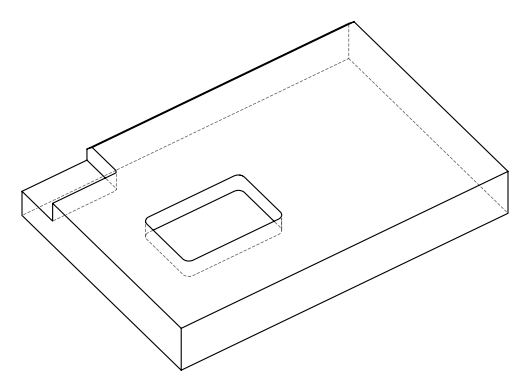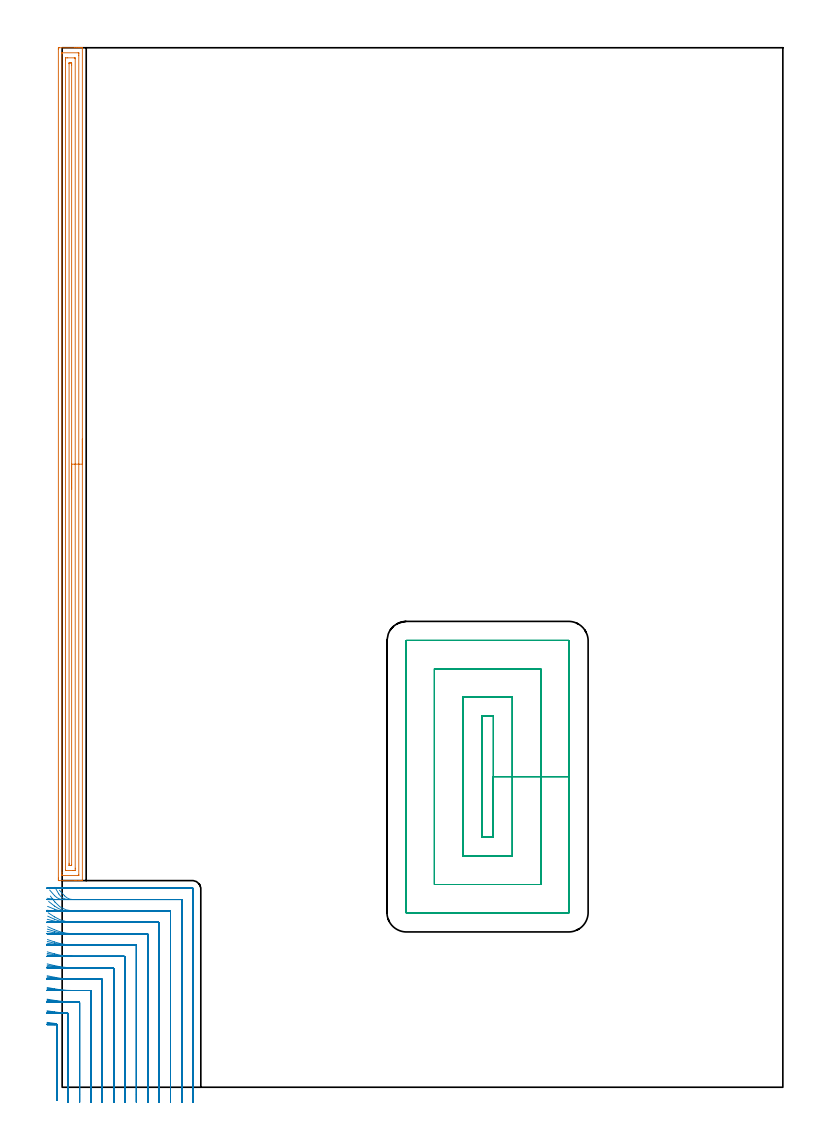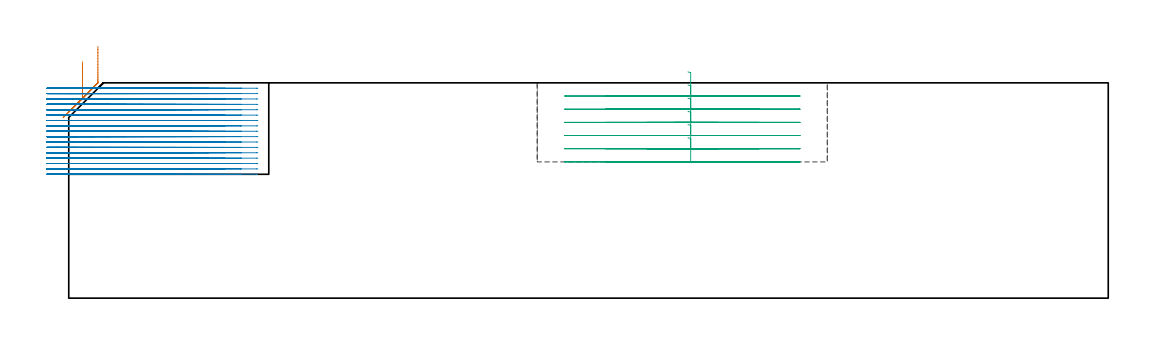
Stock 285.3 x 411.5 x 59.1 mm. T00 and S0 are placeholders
(PLAN: 3 operations, 2 tool changes, 66.4 min)
(1 AREA_MILL | FG_CHAMFER_SURFACE | UGT0205_001 | 10.74 min | 15122 mm3)
(2 MILL_CORNER_NOTCH_RECTANGULAR | CORNER_NOTCH_RECTANGULAR | NXT0201_008 | Follow Part, ap 1.5, ae 75% | 44.23 min | 112395 mm3)
(3 MILL_RECTANGULAR_POCKET | POCKET_RECTANGULAR_STRAIGHT | UGT0201_133 | Follow Part, ap 3.75, ae 75% | 11.45 min | 211241 mm3)
(TOOL UGT0205_001 | Chamfer Mill 20 x 3 x 45 deg. | D20 FL50 Z2)
(TOOL NXT0201_008 | ENDMILL 6mm [2P460-0600-NA 1630] | D6 FL26 Z6)
(TOOL UGT0201_133 | Carbide End Mill 15.0 | D15 FL30 Z4)
(OP 1 AREA_MILL)
G17 G21 G94 G90
T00 M6
G54
G17 G0 G90 X8. Y256.65 S1061 M3
G43 Z69.1 H0
G94 G1 Y256.612 Z68.228 F250.
Y256.498 Z67.363
Y256.309 Z66.512
Y256.047 Z65.68
Y255.713 Z64.874
Y255.31 Z64.1
Y254.842 Z63.364
Y254.31 Z62.672
Y253.721 Z62.029
Y253.078 Z61.439
Y252.386 Z60.908
Y251.65 Z60.44
Y250.876 Z60.037
Y250.07 Z59.703
Y249.238 Z59.441
Y248.387 Z59.252
Y247.522 Z59.138
Y246.65 Z59.1
Y81.962
X7.998 Y81.81 Z59.088
X7.867 Y81.802 Z58.959
X7.731 Y81.8 Z58.83
X7.387 Z58.486
X6.753 Z57.848
X5.56 Z56.657
X5.002 Z56.095
X-1.129 Y81.801 Z49.969
X-1.492 Y81.81 Z49.605
X-1.497 Y82.032 Z49.601
X-1.5 Y82.408 Z49.6
Y82.786
Y410.892
X-1.497 Y411.268 Z49.601
X-1.492 Y411.49 Z49.605
X-1.129 Y411.5 Z49.969
X5.002 Z56.095
X5.56 Z56.657
X5.877 Z56.973
X6.436 Z57.532
X6.753 Z57.848
X7.387 Z58.486
X7.731 Z58.831
X7.867 Y411.498 Z58.959
X7.998 Y411.49 Z59.088
X8. Y411.338 Z59.1
Y246.65
X6.586 Z57.686
X6.585 Y84.193 Z57.685
X6.581 Y83.833 Z57.681
X6.579 Y83.817 Z57.679
X6.561 Y83.81 Z57.661
X6.494 Y83.804 Z57.594
X6.391 Y83.801 Z57.491
X0.132 Y83.8 Z51.232
X-0.027 Y83.803 Z51.073
X-0.055 Y83.806 Z51.045
X-0.079 Y83.811 Z51.021
X-0.081 Y83.847 Z51.019
X-0.085 Y84.022 Z51.015
Y84.193
X-0.086 Y84.915 Z51.014
X-0.085 Y409.107 Z51.015
X-0.081 Y409.467 Z51.019
X-0.079 Y409.483 Z51.021
X-0.061 Y409.49 Z51.039
X0.006 Y409.496 Z51.106
X0.109 Y409.499 Z51.209
X6.368 Y409.5 Z57.468
X6.527 Y409.497 Z57.627
X6.555 Y409.494 Z57.655
X6.579 Y409.489 Z57.679
X6.581 Y409.453 Z57.681
X6.585 Y409.279 Z57.685
Y409.107
X6.586 Y408.385 Z57.686
Y246.65
X5.171 Z56.271
Y86.698
X5.167 Y85.978 Z56.267
X5.164 Y85.812 Z56.264
X5.002 Y85.808 Z56.102
X4.3 Y85.8 Z55.4
X1.673 Y85.801 Z52.773
X1.499 Y85.806 Z52.599
X1.335 Y85.815 Z52.435
X1.331 Y85.978 Z52.431
X1.329 Y86.151 Z52.429
Y406.602
X1.333 Y407.322 Z52.433
X1.336 Y407.488 Z52.436
X1.499 Y407.492 Z52.599
X2.2 Y407.5 Z53.3
X4.828 Y407.499 Z55.928
X5.002 Y407.494 Z56.102
X5.165 Y407.485 Z56.265
X5.169 Y407.322 Z56.269
X5.171 Y407.149 Z56.271
Y246.65
X3.757 Z54.857
X3.756 Y88.14 Z54.856
X3.754 Y87.967 Z54.854
X3.75 Y87.831 Z54.85
X3.744 Y87.809 Z54.844
X3.722 Y87.806 Z54.822
X3.67 Y87.803 Z54.77
X3.25 Y87.8 Z54.35
X3.214 Z54.314
X2.834 Y87.81 Z53.934
X2.749 Y87.813 Z53.849
X2.746 Y87.871 Z53.846
X2.744 Y87.932 Z53.844
X2.743 Y88.28 Z53.843
Y88.656
X2.744 Y405.16 Z53.844
X2.746 Y405.333 Z53.846
X2.75 Y405.469 Z53.85
X2.756 Y405.491 Z53.856
X2.778 Y405.494 Z53.878
X2.83 Y405.497 Z53.93
X3.25 Y405.5 Z54.35
X3.286 Z54.386
X3.666 Y405.49 Z54.766
X3.751 Y405.487 Z54.851
X3.754 Y405.429 Z54.854
X3.756 Y405.368 Z54.856
X3.757 Y405.02 Z54.857
Y404.644
Y246.65
Y245.778 Z54.895
Y244.914 Z55.009
Y244.062 Z55.198
Y243.23 Z55.46
Y242.424 Z55.794
Y241.65 Z56.197
Y240.914 Z56.666
Y240.222 Z57.197
Y239.579 Z57.786
Y238.99 Z58.429
Y238.459 Z59.122
Y237.99 Z59.857
Y237.587 Z60.631
Y237.253 Z61.437
Y236.991 Z62.269
Y236.802 Z63.121
Y236.688 Z63.986
Y236.65 Z64.857
G0 Z69.1
M5
M2
(OP 2 MILL_CORNER_NOTCH_RECTANGULAR)
G17 G21 G94 G90
T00 M6
G54
G17 G0 G90 X-2.1 Y-5.142 S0 M3
G43 Z69.1 H1
Z57.623
G94 G1 Y-2.142 F250.
Y24.917 F500.
G3 X-2.359 Y25.21 R0.3
G2 X-3. Y25.293 R54.
G1 X-5.973 Y25.698 F250.
G0 Z69.1
X2.4 Y-6.
Z57.623
G1 Y-3.
Y29.052 F500.
G3 X2.117 Y29.347 R0.3
G2 X-3. Y29.838 R49.5
G1 X-5.967 Y30.28 F250.
G0 Z69.1
X6.9 Y-6.
Z57.623
G1 Y-3.
Y33.504 F500.
G3 X6.604 Y33.8 R0.3
G1 X4.281
G2 X-3. Y34.393 R45.
G1 X-5.96 Y34.878 F250.
G0 Z69.1
X11.4 Y-6.
Z57.623
G1 Y-3.
Y38.004 F500.
G3 X11.104 Y38.3 R0.3
G1 X4.281
G2 X-3. Y38.96 R40.5
G1 X-5.951 Y39.499 F250.
G0 Z69.1
X15.9 Y-6.
Z57.623
G1 Y-3.
Y42.504 F500.
G3 X15.604 Y42.8 R0.3
G1 X4.281
G2 X-3. Y43.544 R36.
G1 X-5.938 Y44.151 F250.
G0 Z69.1
X20.4 Y-6.
Z57.623
G1 Y-3.
Y47.003 F500.
G3 X20.103 Y47.3 R0.3
G1 X4.281
G2 X-3. Y48.153 R31.5
G1 X-5.919 Y48.847 F250.
G0 Z69.1
X24.9 Y-6.
Z57.623
G1 Y-3.
Y51.503 F500.
G3 X24.603 Y51.8 R0.3
G1 X4.281
G2 X-3. Y52.8 R27.
G1 X-5.889 Y53.609 F250.
G0 Z69.1
X29.4 Y-6.
Z57.623
G1 Y-3.
Y56.003 F500.
G3 X29.103 Y56.3 R0.3
G1 X4.281
G2 X-3. Y57.511 R22.5
G1 X-5.839 Y58.482 F250.
G0 Z69.1
X33.9 Y-6.
Z57.623
G1 Y-3.
Y60.503 F500.
G3 X33.603 Y60.8 R0.3
G1 X4.281
G2 X-3. Y62.338 R18.
G1 X-5.744 Y63.552 F250.
G0 Z69.1
X38.4 Y-6.
Z57.623
G1 Y-3.
Y65.003 F500.
G3 X38.103 Y65.3 R0.3
G1 X4.281
G2 X-3. Y67.432 R13.5
G1 X-5.526 Y69.05 F250.
G0 Z69.1
X42.9 Y-6.
Z57.623
G1 Y-3.
Y69.503 F500.
G3 X42.603 Y69.8 R0.3
G1 X4.281
G2 X-2.852 Y73.313 R9.
G1 X-4.681 Y75.691 F250.
G0 Z69.1
X47.4 Y-6.
Z57.623
G1 Y-3.
Y74.003 F500.
G3 X47.103 Y74.3 R0.3
G1 X4.281
G2 X0.948 Y75.777 R4.5
G1 X-1.067 Y78. F250.
G0 Z69.1
X51.9 Y-6.
Z57.623
G1 Y-3.
Y78.503 F500.
G3 X51.603 Y78.8 R0.3
G1 X4.281
X1.281 F250.
G0 Z69.1
X-2.1 Y-5.142
Z56.147
G1 Y-2.142
Y24.73 F500.
G3 X-2.369 Y25.024 R0.3
G2 X-3. Y25.085 R54.
G1 X-5.984 Y25.394 F250.
G0 Z69.1
X2.4 Y-6.
Z56.147
G1 Y-3.
Y29.006 F500.
G3 X2.107 Y29.302 R0.3
G2 X-3. Y29.612 R49.5
G1 X-5.981 Y29.948 F250.
G0 Z69.1
X6.9 Y-6.
Z56.147
G1 Y-3.
Y33.504 F500.
G3 X6.604 Y33.8 R0.3
G1 X2.545
G2 X-3. Y34.143 R45.
G1 X-5.977 Y34.513 F250.
G0 Z69.1
X11.4 Y-6.
Z56.147
G1 Y-3.
Y38.004 F500.
G3 X11.104 Y38.3 R0.3
G1 X2.545
G2 X-3. Y38.681 R40.5
G1 X-5.972 Y39.092 F250.
G0 Z69.1
X15.9 Y-6.
Z56.147
G1 Y-3.
Y42.504 F500.
G3 X15.604 Y42.8 R0.3
G1 X2.545
G2 X-3. Y43.23 R36.
G1 X-5.964 Y43.692 F250.
G0 Z69.1
X20.4 Y-6.
Z56.147
G1 Y-3.
Y47.003 F500.
G3 X20.103 Y47.3 R0.3
G1 X2.545
G2 X-3. Y47.792 R31.5
G1 X-5.953 Y48.32 F250.
G0 Z69.1
X24.9 Y-6.
Z56.147
G1 Y-3.
Y51.503 F500.
G3 X24.603 Y51.8 R0.3
G1 X2.545
G2 X-3. Y52.376 R27.
G1 X-5.936 Y52.992 F250.
G0 Z69.1
X29.4 Y-6.
Z56.147
G1 Y-3.
Y56.003 F500.
G3 X29.103 Y56.3 R0.3
G1 X2.545
G2 X-3. Y56.994 R22.5
G1 X-5.907 Y57.733 F250.
G0 Z69.1
X33.9 Y-6.
Z56.147
G1 Y-3.
Y60.503 F500.
G3 X33.603 Y60.8 R0.3
G1 X2.545
G2 X-3. Y61.676 R18.
G1 X-5.854 Y62.6 F250.
G0 Z69.1
X38.4 Y-6.
Z56.147
G1 Y-3.
Y65.003 F500.
G3 X38.103 Y65.3 R0.3
G1 X2.545
G2 X-3. Y66.492 R13.5
G1 X-5.735 Y67.724 F250.
G0 Z69.1
X42.9 Y-6.
Z56.147
G1 Y-3.
Y69.503 F500.
G3 X42.603 Y69.8 R0.3
G1 X2.545
G2 X-3. Y71.711 R9.
G1 X-5.363 Y73.56 F250.
G0 Z69.1
X47.4 Y-6.
Z56.147
G1 Y-3.
Y74.003 F500.
G3 X47.103 Y74.3 R0.3
G1 X2.545
G2 X-1.354 Y76.555 R4.5
G1 X-2.851 Y79.154 F250.
G0 Z69.1
X51.9 Y-6.
Z56.147
G1 Y-3.
Y78.503 F500.
G3 X51.603 Y78.8 R0.3
G1 X2.545
X-0.455 F250.
G0 Z69.1
X-2.1 Y-5.142
Z54.671
G1 Y-2.142
Y24.577 F500.
G3 X-2.38 Y24.872 R0.3
G2 X-3. Y24.908 R54.
G1 X-5.994 Y25.097 F250.
G0 Z69.1
X2.4 Y-6.
Z54.671
G1 Y-3.
Y29.004 F500.
G3 X2.104 Y29.3 R0.3
G1 X0.408
G2 X-3. Y29.417 R49.5
G1 X-5.993 Y29.624 F250.
G0 Z69.1
X6.9 Y-6.
Z54.671
G1 Y-3.
Y33.504 F500.
G3 X6.604 Y33.8 R0.3
G1 X0.408
G2 X-3. Y33.929 R45.
G1 X-5.991 Y34.156 F250.
G0 Z69.1
X11.4 Y-6.
Z54.671
G1 Y-3.
Y38.004 F500.
G3 X11.104 Y38.3 R0.3
G1 X0.408
G2 X-3. Y38.444 R40.5
G1 X-5.989 Y38.696 F250.
G0 Z69.1
X15.9 Y-6.
Z54.671
G1 Y-3.
Y42.503 F500.
G3 X15.603 Y42.8 R0.3
G1 X0.408
G2 X-3. Y42.962 R36.
G1 X-5.987 Y43.246 F250.
G0 Z69.1
X20.4 Y-6.
Z54.671
G1 Y-3.
Y47.003 F500.
G3 X20.103 Y47.3 R0.3
G1 X0.408
G2 X-3. Y47.485 R31.5
G1 X-5.982 Y47.81 F250.
G0 Z69.1
X24.9 Y-6.
Z54.671
G1 Y-3.
Y51.503 F500.
G3 X24.603 Y51.8 R0.3
G1 X0.408
G2 X-3. Y52.016 R27.
G1 X-5.976 Y52.395 F250.
G0 Z69.1
X29.4 Y-6.
Z54.671
G1 Y-3.
Y56.003 F500.
G3 X29.103 Y56.3 R0.3
G1 X0.408
G2 X-3. Y56.56 R22.5
G1 X-5.965 Y57.014 F250.
G0 Z69.1
X33.9 Y-6.
Z54.671
G1 Y-3.
Y60.503 F500.
G3 X33.603 Y60.8 R0.3
G1 X0.408
G2 X-3. Y61.126 R18.
G1 X-5.946 Y61.694 F250.
G0 Z69.1
X38.4 Y-6.
Z54.671
G1 Y-3.
Y65.003 F500.
G3 X38.103 Y65.3 R0.3
G1 X0.408
G2 X-3. Y65.737 R13.5
G1 X-5.903 Y66.495 F250.
G0 Z69.1
X42.9 Y-6.
Z54.671
G1 Y-3.
Y69.503 F500.
G3 X42.603 Y69.8 R0.3
G1 X0.408
G2 X-3. Y70.47 R9.
G1 X-5.777 Y71.606 F250.
G0 Z69.1
X47.4 Y-6.
Z54.671
G1 Y-3.
Y74.003 F500.
G3 X47.103 Y74.3 R0.3
G1 X0.408
G2 X-2.967 Y75.824 R4.5
G1 X-4.951 Y78.074 F250.
G0 Z69.1
X51.9 Y-6.
Z54.671
G1 Y-3.
Y78.503 F500.
G3 X51.603 Y78.8 R0.3
G1 X0.408
X-2.592 F250.
G0 Z69.1
X-2.1 Y-5.142
Z53.194
G1 Y-2.142
Y24.504 F500.
G3 X-2.395 Y24.8 R0.3
G2 X-3. Y24.804 R54.
G1 X-6. Y24.842 F250.
G0 Z69.1
X2.4 Y-6.
Z53.194
G1 Y-3.
Y29.004 F500.
G3 X2.104 Y29.3 R0.3
G1 X-2.316
G2 X-3. Y29.305 R49.5
G1 X-6. Y29.346 F250.
G0 Z69.1
X6.9 Y-6.
Z53.194
G1 Y-3.
Y33.504 F500.
G3 X6.604 Y33.8 R0.3
G1 X-2.316
G2 X-3. Y33.805 R45.
G1 X-6. Y33.851 F250.
G0 Z69.1
X11.4 Y-6.
Z53.194
G1 Y-3.
Y38.004 F500.
G3 X11.104 Y38.3 R0.3
G1 X-2.316
G2 X-3. Y38.306 R40.5
G1 X-6. Y38.356 F250.
G0 Z69.1
X15.9 Y-6.
Z53.194
G1 Y-3.
Y42.503 F500.
G3 X15.603 Y42.8 R0.3
G1 X-2.316
G2 X-3. Y42.807 R36.
G1 X-5.999 Y42.864 F250.
G0 Z69.1
X20.4 Y-6.
Z53.194
G1 Y-3.
Y47.003 F500.
G3 X20.103 Y47.3 R0.3
G1 X-2.316
G2 X-3. Y47.307 R31.5
G1 X-5.999 Y47.373 F250.
G0 Z69.1
X24.9 Y-6.
Z53.194
G1 Y-3.
Y51.503 F500.
G3 X24.603 Y51.8 R0.3
G1 X-2.316
G2 X-3. Y51.809 R27.
G1 X-5.999 Y51.885 F250.
G0 Z69.1
X29.4 Y-6.
Z53.194
G1 Y-3.
Y56.003 F500.
G3 X29.103 Y56.3 R0.3
G1 X-2.316
G2 X-3. Y56.31 R22.5
G1 X-5.999 Y56.402 F250.
G0 Z69.1
X33.9 Y-6.
Z53.194
G1 Y-3.
Y60.503 F500.
G3 X33.603 Y60.8 R0.3
G1 X-2.316
G2 X-3. Y60.813 R18.
G1 X-5.998 Y60.927 F250.
G0 Z69.1
X38.4 Y-6.
Z53.194
G1 Y-3.
Y65.003 F500.
G3 X38.103 Y65.3 R0.3
G1 X-2.316
G2 X-3. Y65.317 R13.5
G1 X-5.996 Y65.469 F250.
G0 Z69.1
X42.9 Y-6.
Z53.194
G1 Y-3.
Y69.503 F500.
G3 X42.603 Y69.8 R0.3
G1 X-2.316
G2 X-3. Y69.826 R9.
G1 X-5.991 Y70.054 F250.
G0 Z69.1
X47.4 Y-6.
Z53.194
G1 Y-3.
Y74.003 F500.
G3 X47.103 Y74.3 R0.3
G1 X-2.316
G2 X-3. Y74.352 R4.5
G1 X-5.965 Y74.809 F250.
G0 Z69.1
X51.9 Y-6.
Z53.194
G1 Y-3.
Y78.503 F500.
G3 X51.603 Y78.8 R0.3
G1 X-2.316
X-5.316 F250.
G0 Z69.1
X-2.1 Y-5.142
Z51.718
G1 Y-2.142
Y24.504 F500.
G3 X-2.396 Y24.8 R0.3
G1 X-3.
X-6. Y24.801 F250.
G0 Z69.1
X2.4 Y-6.
Z51.718
G1 Y-3.
Y29.004 F500.
G3 X2.104 Y29.3 R0.3
G1 X-2.396
X-3.
X-6. Y29.301 F250.
G0 Z69.1
X6.9 Y-6.
Z51.718
G1 Y-3.
Y33.504 F500.
G3 X6.604 Y33.8 R0.3
G1 X2.104
X-3.
X-6. Y33.802 F250.
G0 Z69.1
X11.4 Y-6.
Z51.718
G1 Y-3.
Y38.004 F500.
G3 X11.104 Y38.3 R0.3
G1 X6.604
X-3.
X-6. Y38.302 F250.
G0 Z69.1
X15.9 Y-6.
Z51.718
G1 Y-3.
Y42.503 F500.
G3 X15.603 Y42.8 R0.3
G1 X11.104
X-3.
X-6. Y42.802 F250.
G0 Z69.1
X20.4 Y-6.
Z51.718
G1 Y-3.
Y47.003 F500.
G3 X20.103 Y47.3 R0.3
G1 X15.603
X-3.
X-6. Y47.302 F250.
G0 Z69.1
X24.9 Y-6.
Z51.718
G1 Y-3.
Y51.503 F500.
G3 X24.603 Y51.8 R0.3
G1 X20.103
X-3.
X-6. Y51.803 F250.
G0 Z69.1
X29.4 Y-6.
Z51.718
G1 Y-3.
Y56.003 F500.
G3 X29.103 Y56.3 R0.3
G1 X24.603
X-3.
X-6. Y56.303 F250.
G0 Z69.1
X33.9 Y-6.
Z51.718
G1 Y-3.
Y60.503 F500.
G3 X33.603 Y60.8 R0.3
G1 X29.103
X-3.
X-6. Y60.804 F250.
G0 Z69.1
X38.4 Y-6.
Z51.718
G1 Y-3.
Y65.003 F500.
G3 X38.103 Y65.3 R0.3
G1 X33.603
X-3.
X-6. Y65.305 F250.
G0 Z69.1
X42.9 Y-6.
Z51.718
G1 Y-3.
Y69.503 F500.
G3 X42.603 Y69.8 R0.3
G1 X38.103
X-3.
X-6. Y69.808 F250.
G0 Z69.1
X47.4 Y-6.
Z51.718
G1 Y-3.
Y74.003 F500.
G3 X47.103 Y74.3 R0.3
G1 X42.603
X-3.
X-6. Y74.316 F250.
G0 Z69.1
X51.9 Y-6.
Z51.718
G1 Y-3.
Y78.503 F500.
G3 X51.603 Y78.8 R0.3
G1 X-2.976
X-5.976 F250.
G0 Z69.1
X-2.1 Y-5.142
Z50.241
G1 Y-2.142
Y24.504 F500.
G3 X-2.396 Y24.8 R0.3
G1 X-3.
X-6. F250.
G0 Z69.1
X2.4 Y-6.
Z50.241
G1 Y-3.
Y29.004 F500.
G3 X2.104 Y29.3 R0.3
G1 X-3.
X-6. F250.
G0 Z69.1
X6.9 Y-6.
Z50.241
G1 Y-3.
Y33.504 F500.
G3 X6.604 Y33.8 R0.3
G1 X-3.
X-6. F250.
G0 Z69.1
X11.4 Y-6.
Z50.241
G1 Y-3.
Y38.004 F500.
G3 X11.104 Y38.3 R0.3
G1 X-3.
X-6. F250.
G0 Z69.1
X15.9 Y-6.
Z50.241
G1 Y-3.
Y42.503 F500.
G3 X15.603 Y42.8 R0.3
G1 X-3.
X-6. F250.
G0 Z69.1
X20.4 Y-6.
Z50.241
G1 Y-3.
Y47.003 F500.
G3 X20.103 Y47.3 R0.3
G1 X-3.
X-6. F250.
G0 Z69.1
X24.9 Y-6.
Z50.241
G1 Y-3.
Y51.503 F500.
G3 X24.603 Y51.8 R0.3
G1 X-3.
X-6. F250.
G0 Z69.1
X29.4 Y-6.
Z50.241
G1 Y-3.
Y56.003 F500.
G3 X29.103 Y56.3 R0.3
G1 X-3.
X-6. F250.
G0 Z69.1
X33.9 Y-6.
Z50.241
G1 Y-3.
Y60.503 F500.
G3 X33.603 Y60.8 R0.3
G1 X-3.
X-6. F250.
G0 Z69.1
X38.4 Y-6.
Z50.241
G1 Y-3.
Y65.003 F500.
G3 X38.103 Y65.3 R0.3
G1 X-3.
X-6. F250.
G0 Z69.1
X42.9 Y-6.
Z50.241
G1 Y-3.
Y69.503 F500.
G3 X42.603 Y69.8 R0.3
G1 X-3.
X-6. F250.
G0 Z69.1
X47.4 Y-6.
Z50.241
G1 Y-3.
Y74.003 F500.
G3 X47.103 Y74.3 R0.3
G1 X-3.
X-6. F250.
G0 Z69.1
X51.9 Y-6.
Z50.241
G1 Y-3.
Y78.503 F500.
G3 X51.603 Y78.8 R0.3
G1 X-3.
X-6. F250.
G0 Z69.1
X-2.1 Y-5.142
Z48.765
G1 Y-2.142
Y24.504 F500.
G3 X-2.396 Y24.8 R0.3
G1 X-3.
X-6. F250.
G0 Z69.1
X2.4 Y-6.
Z48.765
G1 Y-3.
Y29.004 F500.
G3 X2.104 Y29.3 R0.3
G1 X-3.
X-6. F250.
G0 Z69.1
X6.9 Y-6.
Z48.765
G1 Y-3.
Y33.504 F500.
G3 X6.604 Y33.8 R0.3
G1 X-3.
X-6. F250.
G0 Z69.1
X11.4 Y-6.
Z48.765
G1 Y-3.
Y38.004 F500.
G3 X11.104 Y38.3 R0.3
G1 X-3.
X-6. F250.
G0 Z69.1
X15.9 Y-6.
Z48.765
G1 Y-3.
Y42.503 F500.
G3 X15.603 Y42.8 R0.3
G1 X-3.
X-6. F250.
G0 Z69.1
X20.4 Y-6.
Z48.765
G1 Y-3.
Y47.003 F500.
G3 X20.103 Y47.3 R0.3
G1 X-3.
X-6. F250.
G0 Z69.1
X24.9 Y-6.
Z48.765
G1 Y-3.
Y51.503 F500.
G3 X24.603 Y51.8 R0.3
G1 X-3.
X-6. F250.
G0 Z69.1
X29.4 Y-6.
Z48.765
G1 Y-3.
Y56.003 F500.
G3 X29.103 Y56.3 R0.3
G1 X-3.
X-6. F250.
G0 Z69.1
X33.9 Y-6.
Z48.765
G1 Y-3.
Y60.503 F500.
G3 X33.603 Y60.8 R0.3
G1 X-3.
X-6. F250.
G0 Z69.1
X38.4 Y-6.
Z48.765
G1 Y-3.
Y65.003 F500.
G3 X38.103 Y65.3 R0.3
G1 X-3.
X-6. F250.
G0 Z69.1
X42.9 Y-6.
Z48.765
G1 Y-3.
Y69.503 F500.
G3 X42.603 Y69.8 R0.3
G1 X-3.
X-6. F250.
G0 Z69.1
X47.4 Y-6.
Z48.765
G1 Y-3.
Y74.003 F500.
G3 X47.103 Y74.3 R0.3
G1 X-3.
X-6. F250.
G0 Z69.1
X51.9 Y-6.
Z48.765
G1 Y-3.
Y78.503 F500.
G3 X51.603 Y78.8 R0.3
G1 X-3.
X-6. F250.
G0 Z69.1
X-2.1 Y-5.142
Z47.288
G1 Y-2.142
Y24.504 F500.
G3 X-2.396 Y24.8 R0.3
G1 X-3.
X-6. F250.
G0 Z69.1
X2.4 Y-6.
Z47.288
G1 Y-3.
Y29.004 F500.
G3 X2.104 Y29.3 R0.3
G1 X-3.
X-6. F250.
G0 Z69.1
X6.9 Y-6.
Z47.288
G1 Y-3.
Y33.504 F500.
G3 X6.604 Y33.8 R0.3
G1 X-3.
X-6. F250.
G0 Z69.1
X11.4 Y-6.
Z47.288
G1 Y-3.
Y38.004 F500.
G3 X11.104 Y38.3 R0.3
G1 X-3.
X-6. F250.
G0 Z69.1
X15.9 Y-6.
Z47.288
G1 Y-3.
Y42.503 F500.
G3 X15.603 Y42.8 R0.3
G1 X-3.
X-6. F250.
G0 Z69.1
X20.4 Y-6.
Z47.288
G1 Y-3.
Y47.003 F500.
G3 X20.103 Y47.3 R0.3
G1 X-3.
X-6. F250.
G0 Z69.1
X24.9 Y-6.
Z47.288
G1 Y-3.
Y51.503 F500.
G3 X24.603 Y51.8 R0.3
G1 X-3.
X-6. F250.
G0 Z69.1
X29.4 Y-6.
Z47.288
G1 Y-3.
Y56.003 F500.
G3 X29.103 Y56.3 R0.3
G1 X-3.
X-6. F250.
G0 Z69.1
X33.9 Y-6.
Z47.288
G1 Y-3.
Y60.503 F500.
G3 X33.603 Y60.8 R0.3
G1 X-3.
X-6. F250.
G0 Z69.1
X38.4 Y-6.
Z47.288
G1 Y-3.
Y65.003 F500.
G3 X38.103 Y65.3 R0.3
G1 X-3.
X-6. F250.
G0 Z69.1
X42.9 Y-6.
Z47.288
G1 Y-3.
Y69.503 F500.
G3 X42.603 Y69.8 R0.3
G1 X-3.
X-6. F250.
G0 Z69.1
X47.4 Y-6.
Z47.288
G1 Y-3.
Y74.003 F500.
G3 X47.103 Y74.3 R0.3
G1 X-3.
X-6. F250.
G0 Z69.1
X51.9 Y-6.
Z47.288
G1 Y-3.
Y78.503 F500.
G3 X51.603 Y78.8 R0.3
G1 X-3.
X-6. F250.
G0 Z69.1
X-2.1 Y-5.142
Z45.812
G1 Y-2.142
Y24.504 F500.
G3 X-2.396 Y24.8 R0.3
G1 X-3.
X-6. F250.
G0 Z69.1
X2.4 Y-6.
Z45.812
G1 Y-3.
Y29.004 F500.
G3 X2.104 Y29.3 R0.3
G1 X-3.
X-6. F250.
G0 Z69.1
X6.9 Y-6.
Z45.812
G1 Y-3.
Y33.504 F500.
G3 X6.604 Y33.8 R0.3
G1 X-3.
X-6. F250.
G0 Z69.1
X11.4 Y-6.
Z45.812
G1 Y-3.
Y38.004 F500.
G3 X11.104 Y38.3 R0.3
G1 X-3.
X-6. F250.
G0 Z69.1
X15.9 Y-6.
Z45.812
G1 Y-3.
Y42.503 F500.
G3 X15.603 Y42.8 R0.3
G1 X-3.
X-6. F250.
G0 Z69.1
X20.4 Y-6.
Z45.812
G1 Y-3.
Y47.003 F500.
G3 X20.103 Y47.3 R0.3
G1 X-3.
X-6. F250.
G0 Z69.1
X24.9 Y-6.
Z45.812
G1 Y-3.
Y51.503 F500.
G3 X24.603 Y51.8 R0.3
G1 X-3.
X-6. F250.
G0 Z69.1
X29.4 Y-6.
Z45.812
G1 Y-3.
Y56.003 F500.
G3 X29.103 Y56.3 R0.3
G1 X-3.
X-6. F250.
G0 Z69.1
X33.9 Y-6.
Z45.812
G1 Y-3.
Y60.503 F500.
G3 X33.603 Y60.8 R0.3
G1 X-3.
X-6. F250.
G0 Z69.1
X38.4 Y-6.
Z45.812
G1 Y-3.
Y65.003 F500.
G3 X38.103 Y65.3 R0.3
G1 X-3.
X-6. F250.
G0 Z69.1
X42.9 Y-6.
Z45.812
G1 Y-3.
Y69.503 F500.
G3 X42.603 Y69.8 R0.3
G1 X-3.
X-6. F250.
G0 Z69.1
X47.4 Y-6.
Z45.812
G1 Y-3.
Y74.003 F500.
G3 X47.103 Y74.3 R0.3
G1 X-3.
X-6. F250.
G0 Z69.1
X51.9 Y-6.
Z45.812
G1 Y-3.
Y78.503 F500.
G3 X51.603 Y78.8 R0.3
G1 X-3.
X-6. F250.
G0 Z69.1
X-2.1 Y-5.142
Z44.335
G1 Y-2.142
Y24.504 F500.
G3 X-2.396 Y24.8 R0.3
G1 X-3.
X-6. F250.
G0 Z69.1
X2.4 Y-6.
Z44.335
G1 Y-3.
Y29.004 F500.
G3 X2.104 Y29.3 R0.3
G1 X-3.
X-6. F250.
G0 Z69.1
X6.9 Y-6.
Z44.335
G1 Y-3.
Y33.504 F500.
G3 X6.604 Y33.8 R0.3
G1 X-3.
X-6. F250.
G0 Z69.1
X11.4 Y-6.
Z44.335
G1 Y-3.
Y38.004 F500.
G3 X11.104 Y38.3 R0.3
G1 X-3.
X-6. F250.
G0 Z69.1
X15.9 Y-6.
Z44.335
G1 Y-3.
Y42.503 F500.
G3 X15.603 Y42.8 R0.3
G1 X-3.
X-6. F250.
G0 Z69.1
X20.4 Y-6.
Z44.335
G1 Y-3.
Y47.003 F500.
G3 X20.103 Y47.3 R0.3
G1 X-3.
X-6. F250.
G0 Z69.1
X24.9 Y-6.
Z44.335
G1 Y-3.
Y51.503 F500.
G3 X24.603 Y51.8 R0.3
G1 X-3.
X-6. F250.
G0 Z69.1
X29.4 Y-6.
Z44.335
G1 Y-3.
Y56.003 F500.
G3 X29.103 Y56.3 R0.3
G1 X-3.
X-6. F250.
G0 Z69.1
X33.9 Y-6.
Z44.335
G1 Y-3.
Y60.503 F500.
G3 X33.603 Y60.8 R0.3
G1 X-3.
X-6. F250.
G0 Z69.1
X38.4 Y-6.
Z44.335
G1 Y-3.
Y65.003 F500.
G3 X38.103 Y65.3 R0.3
G1 X-3.
X-6. F250.
G0 Z69.1
X42.9 Y-6.
Z44.335
G1 Y-3.
Y69.503 F500.
G3 X42.603 Y69.8 R0.3
G1 X-3.
X-6. F250.
G0 Z69.1
X47.4 Y-6.
Z44.335
G1 Y-3.
Y74.003 F500.
G3 X47.103 Y74.3 R0.3
G1 X-3.
X-6. F250.
G0 Z69.1
X51.9 Y-6.
Z44.335
G1 Y-3.
Y78.503 F500.
G3 X51.603 Y78.8 R0.3
G1 X-3.
X-6. F250.
G0 Z69.1
X-2.1 Y-5.142
Z42.859
G1 Y-2.142
Y24.504 F500.
G3 X-2.396 Y24.8 R0.3
G1 X-3.
X-6. F250.
G0 Z69.1
X2.4 Y-6.
Z42.859
G1 Y-3.
Y29.004 F500.
G3 X2.104 Y29.3 R0.3
G1 X-3.
X-6. F250.
G0 Z69.1
X6.9 Y-6.
Z42.859
G1 Y-3.
Y33.504 F500.
G3 X6.604 Y33.8 R0.3
G1 X-3.
X-6. F250.
G0 Z69.1
X11.4 Y-6.
Z42.859
G1 Y-3.
Y38.004 F500.
G3 X11.104 Y38.3 R0.3
G1 X-3.
X-6. F250.
G0 Z69.1
X15.9 Y-6.
Z42.859
G1 Y-3.
Y42.503 F500.
G3 X15.603 Y42.8 R0.3
G1 X-3.
X-6. F250.
G0 Z69.1
X20.4 Y-6.
Z42.859
G1 Y-3.
Y47.003 F500.
G3 X20.103 Y47.3 R0.3
G1 X-3.
X-6. F250.
G0 Z69.1
X24.9 Y-6.
Z42.859
G1 Y-3.
Y51.503 F500.
G3 X24.603 Y51.8 R0.3
G1 X-3.
X-6. F250.
G0 Z69.1
X29.4 Y-6.
Z42.859
G1 Y-3.
Y56.003 F500.
G3 X29.103 Y56.3 R0.3
G1 X-3.
X-6. F250.
G0 Z69.1
X33.9 Y-6.
Z42.859
G1 Y-3.
Y60.503 F500.
G3 X33.603 Y60.8 R0.3
G1 X-3.
X-6. F250.
G0 Z69.1
X38.4 Y-6.
Z42.859
G1 Y-3.
Y65.003 F500.
G3 X38.103 Y65.3 R0.3
G1 X-3.
X-6. F250.
G0 Z69.1
X42.9 Y-6.
Z42.859
G1 Y-3.
Y69.503 F500.
G3 X42.603 Y69.8 R0.3
G1 X-3.
X-6. F250.
G0 Z69.1
X47.4 Y-6.
Z42.859
G1 Y-3.
Y74.003 F500.
G3 X47.103 Y74.3 R0.3
G1 X-3.
X-6. F250.
G0 Z69.1
X51.9 Y-6.
Z42.859
G1 Y-3.
Y78.503 F500.
G3 X51.603 Y78.8 R0.3
G1 X-3.
X-6. F250.
G0 Z69.1
X-2.1 Y-5.142
Z41.382
G1 Y-2.142
Y24.504 F500.
G3 X-2.396 Y24.8 R0.3
G1 X-3.
X-6. F250.
G0 Z69.1
X2.4 Y-6.
Z41.382
G1 Y-3.
Y29.004 F500.
G3 X2.104 Y29.3 R0.3
G1 X-3.
X-6. F250.
G0 Z69.1
X6.9 Y-6.
Z41.382
G1 Y-3.
Y33.504 F500.
G3 X6.604 Y33.8 R0.3
G1 X-3.
X-6. F250.
G0 Z69.1
X11.4 Y-6.
Z41.382
G1 Y-3.
Y38.004 F500.
G3 X11.104 Y38.3 R0.3
G1 X-3.
X-6. F250.
G0 Z69.1
X15.9 Y-6.
Z41.382
G1 Y-3.
Y42.503 F500.
G3 X15.603 Y42.8 R0.3
G1 X-3.
X-6. F250.
G0 Z69.1
X20.4 Y-6.
Z41.382
G1 Y-3.
Y47.003 F500.
G3 X20.103 Y47.3 R0.3
G1 X-3.
X-6. F250.
G0 Z69.1
X24.9 Y-6.
Z41.382
G1 Y-3.
Y51.503 F500.
G3 X24.603 Y51.8 R0.3
G1 X-3.
X-6. F250.
G0 Z69.1
X29.4 Y-6.
Z41.382
G1 Y-3.
Y56.003 F500.
G3 X29.103 Y56.3 R0.3
G1 X-3.
X-6. F250.
G0 Z69.1
X33.9 Y-6.
Z41.382
G1 Y-3.
Y60.503 F500.
G3 X33.603 Y60.8 R0.3
G1 X-3.
X-6. F250.
G0 Z69.1
X38.4 Y-6.
Z41.382
G1 Y-3.
Y65.003 F500.
G3 X38.103 Y65.3 R0.3
G1 X-3.
X-6. F250.
G0 Z69.1
X42.9 Y-6.
Z41.382
G1 Y-3.
Y69.503 F500.
G3 X42.603 Y69.8 R0.3
G1 X-3.
X-6. F250.
G0 Z69.1
X47.4 Y-6.
Z41.382
G1 Y-3.
Y74.003 F500.
G3 X47.103 Y74.3 R0.3
G1 X-3.
X-6. F250.
G0 Z69.1
X51.9 Y-6.
Z41.382
G1 Y-3.
Y78.503 F500.
G3 X51.603 Y78.8 R0.3
G1 X-3.
X-6. F250.
G0 Z69.1
X-2.1 Y-5.142
Z39.906
G1 Y-2.142
Y24.504 F500.
G3 X-2.396 Y24.8 R0.3
G1 X-3.
X-6. F250.
G0 Z69.1
X2.4 Y-6.
Z39.906
G1 Y-3.
Y29.004 F500.
G3 X2.104 Y29.3 R0.3
G1 X-3.
X-6. F250.
G0 Z69.1
X6.9 Y-6.
Z39.906
G1 Y-3.
Y33.504 F500.
G3 X6.604 Y33.8 R0.3
G1 X-3.
X-6. F250.
G0 Z69.1
X11.4 Y-6.
Z39.906
G1 Y-3.
Y38.004 F500.
G3 X11.104 Y38.3 R0.3
G1 X-3.
X-6. F250.
G0 Z69.1
X15.9 Y-6.
Z39.906
G1 Y-3.
Y42.503 F500.
G3 X15.603 Y42.8 R0.3
G1 X-3.
X-6. F250.
G0 Z69.1
X20.4 Y-6.
Z39.906
G1 Y-3.
Y47.003 F500.
G3 X20.103 Y47.3 R0.3
G1 X-3.
X-6. F250.
G0 Z69.1
X24.9 Y-6.
Z39.906
G1 Y-3.
Y51.503 F500.
G3 X24.603 Y51.8 R0.3
G1 X-3.
X-6. F250.
G0 Z69.1
X29.4 Y-6.
Z39.906
G1 Y-3.
Y56.003 F500.
G3 X29.103 Y56.3 R0.3
G1 X-3.
X-6. F250.
G0 Z69.1
X33.9 Y-6.
Z39.906
G1 Y-3.
Y60.503 F500.
G3 X33.603 Y60.8 R0.3
G1 X-3.
X-6. F250.
G0 Z69.1
X38.4 Y-6.
Z39.906
G1 Y-3.
Y65.003 F500.
G3 X38.103 Y65.3 R0.3
G1 X-3.
X-6. F250.
G0 Z69.1
X42.9 Y-6.
Z39.906
G1 Y-3.
Y69.503 F500.
G3 X42.603 Y69.8 R0.3
G1 X-3.
X-6. F250.
G0 Z69.1
X47.4 Y-6.
Z39.906
G1 Y-3.
Y74.003 F500.
G3 X47.103 Y74.3 R0.3
G1 X-3.
X-6. F250.
G0 Z69.1
X51.9 Y-6.
Z39.906
G1 Y-3.
Y78.503 F500.
G3 X51.603 Y78.8 R0.3
G1 X-3.
X-6. F250.
G0 Z69.1
X-2.1 Y-5.142
Z38.429
G1 Y-2.142
Y24.504 F500.
G3 X-2.396 Y24.8 R0.3
G1 X-3.
X-6. F250.
G0 Z69.1
X2.4 Y-6.
Z38.429
G1 Y-3.
Y29.004 F500.
G3 X2.104 Y29.3 R0.3
G1 X-3.
X-6. F250.
G0 Z69.1
X6.9 Y-6.
Z38.429
G1 Y-3.
Y33.504 F500.
G3 X6.604 Y33.8 R0.3
G1 X-3.
X-6. F250.
G0 Z69.1
X11.4 Y-6.
Z38.429
G1 Y-3.
Y38.004 F500.
G3 X11.104 Y38.3 R0.3
G1 X-3.
X-6. F250.
G0 Z69.1
X15.9 Y-6.
Z38.429
G1 Y-3.
Y42.503 F500.
G3 X15.603 Y42.8 R0.3
G1 X-3.
X-6. F250.
G0 Z69.1
X20.4 Y-6.
Z38.429
G1 Y-3.
Y47.003 F500.
G3 X20.103 Y47.3 R0.3
G1 X-3.
X-6. F250.
G0 Z69.1
X24.9 Y-6.
Z38.429
G1 Y-3.
Y51.503 F500.
G3 X24.603 Y51.8 R0.3
G1 X-3.
X-6. F250.
G0 Z69.1
X29.4 Y-6.
Z38.429
G1 Y-3.
Y56.003 F500.
G3 X29.103 Y56.3 R0.3
G1 X-3.
X-6. F250.
G0 Z69.1
X33.9 Y-6.
Z38.429
G1 Y-3.
Y60.503 F500.
G3 X33.603 Y60.8 R0.3
G1 X-3.
X-6. F250.
G0 Z69.1
X38.4 Y-6.
Z38.429
G1 Y-3.
Y65.003 F500.
G3 X38.103 Y65.3 R0.3
G1 X-3.
X-6. F250.
G0 Z69.1
X42.9 Y-6.
Z38.429
G1 Y-3.
Y69.503 F500.
G3 X42.603 Y69.8 R0.3
G1 X-3.
X-6. F250.
G0 Z69.1
X47.4 Y-6.
Z38.429
G1 Y-3.
Y74.003 F500.
G3 X47.103 Y74.3 R0.3
G1 X-3.
X-6. F250.
G0 Z69.1
X51.9 Y-6.
Z38.429
G1 Y-3.
Y78.503 F500.
G3 X51.603 Y78.8 R0.3
G1 X-3.
X-6. F250.
G0 Z69.1
X-2.1 Y-5.142
Z36.953
G1 Y-2.142
Y24.504 F500.
G3 X-2.396 Y24.8 R0.3
G1 X-3.
X-6. F250.
G0 Z69.1
X2.4 Y-6.
Z36.953
G1 Y-3.
Y29.004 F500.
G3 X2.104 Y29.3 R0.3
G1 X-3.
X-6. F250.
G0 Z69.1
X6.9 Y-6.
Z36.953
G1 Y-3.
Y33.504 F500.
G3 X6.604 Y33.8 R0.3
G1 X-3.
X-6. F250.
G0 Z69.1
X11.4 Y-6.
Z36.953
G1 Y-3.
Y38.004 F500.
G3 X11.104 Y38.3 R0.3
G1 X-3.
X-6. F250.
G0 Z69.1
X15.9 Y-6.
Z36.953
G1 Y-3.
Y42.503 F500.
G3 X15.603 Y42.8 R0.3
G1 X-3.
X-6. F250.
G0 Z69.1
X20.4 Y-6.
Z36.953
G1 Y-3.
Y47.003 F500.
G3 X20.103 Y47.3 R0.3
G1 X-3.
X-6. F250.
G0 Z69.1
X24.9 Y-6.
Z36.953
G1 Y-3.
Y51.503 F500.
G3 X24.603 Y51.8 R0.3
G1 X-3.
X-6. F250.
G0 Z69.1
X29.4 Y-6.
Z36.953
G1 Y-3.
Y56.003 F500.
G3 X29.103 Y56.3 R0.3
G1 X-3.
X-6. F250.
G0 Z69.1
X33.9 Y-6.
Z36.953
G1 Y-3.
Y60.503 F500.
G3 X33.603 Y60.8 R0.3
G1 X-3.
X-6. F250.
G0 Z69.1
X38.4 Y-6.
Z36.953
G1 Y-3.
Y65.003 F500.
G3 X38.103 Y65.3 R0.3
G1 X-3.
X-6. F250.
G0 Z69.1
X42.9 Y-6.
Z36.953
G1 Y-3.
Y69.503 F500.
G3 X42.603 Y69.8 R0.3
G1 X-3.
X-6. F250.
G0 Z69.1
X47.4 Y-6.
Z36.953
G1 Y-3.
Y74.003 F500.
G3 X47.103 Y74.3 R0.3
G1 X-3.
X-6. F250.
G0 Z69.1
X51.9 Y-6.
Z36.953
G1 Y-3.
Y78.503 F500.
G3 X51.603 Y78.8 R0.3
G1 X-3.
X-6. F250.
G0 Z69.1
X-2.1 Y-5.142
Z35.476
G1 Y-2.142
Y24.504 F500.
G3 X-2.396 Y24.8 R0.3
G1 X-3.
X-6. F250.
G0 Z69.1
X2.4 Y-6.
Z35.476
G1 Y-3.
Y29.004 F500.
G3 X2.104 Y29.3 R0.3
G1 X-3.
X-6. F250.
G0 Z69.1
X6.9 Y-6.
Z35.476
G1 Y-3.
Y33.504 F500.
G3 X6.604 Y33.8 R0.3
G1 X-3.
X-6. F250.
G0 Z69.1
X11.4 Y-6.
Z35.476
G1 Y-3.
Y38.004 F500.
G3 X11.104 Y38.3 R0.3
G1 X-3.
X-6. F250.
G0 Z69.1
X15.9 Y-6.
Z35.476
G1 Y-3.
Y42.503 F500.
G3 X15.603 Y42.8 R0.3
G1 X-3.
X-6. F250.
G0 Z69.1
X20.4 Y-6.
Z35.476
G1 Y-3.
Y47.003 F500.
G3 X20.103 Y47.3 R0.3
G1 X-3.
X-6. F250.
G0 Z69.1
X24.9 Y-6.
Z35.476
G1 Y-3.
Y51.503 F500.
G3 X24.603 Y51.8 R0.3
G1 X-3.
X-6. F250.
G0 Z69.1
X29.4 Y-6.
Z35.476
G1 Y-3.
Y56.003 F500.
G3 X29.103 Y56.3 R0.3
G1 X-3.
X-6. F250.
G0 Z69.1
X33.9 Y-6.
Z35.476
G1 Y-3.
Y60.503 F500.
G3 X33.603 Y60.8 R0.3
G1 X-3.
X-6. F250.
G0 Z69.1
X38.4 Y-6.
Z35.476
G1 Y-3.
Y65.003 F500.
G3 X38.103 Y65.3 R0.3
G1 X-3.
X-6. F250.
G0 Z69.1
X42.9 Y-6.
Z35.476
G1 Y-3.
Y69.503 F500.
G3 X42.603 Y69.8 R0.3
G1 X-3.
X-6. F250.
G0 Z69.1
X47.4 Y-6.
Z35.476
G1 Y-3.
Y74.003 F500.
G3 X47.103 Y74.3 R0.3
G1 X-3.
X-6. F250.
G0 Z69.1
X51.9 Y-6.
Z35.476
G1 Y-3.
Y78.503 F500.
G3 X51.603 Y78.8 R0.3
G1 X-3.
X-6. F250.
G0 Z69.1
X-2.1 Y-5.142
Z34.
G1 Y-2.142
Y24.504 F500.
G3 X-2.396 Y24.8 R0.3
G1 X-3.
X-6. F250.
G0 Z69.1
X2.4 Y-6.
Z34.
G1 Y-3.
Y29.004 F500.
G3 X2.104 Y29.3 R0.3
G1 X-3.
X-6. F250.
G0 Z69.1
X6.9 Y-6.
Z34.
G1 Y-3.
Y33.504 F500.
G3 X6.604 Y33.8 R0.3
G1 X-3.
X-6. F250.
G0 Z69.1
X11.4 Y-6.
Z34.
G1 Y-3.
Y38.004 F500.
G3 X11.104 Y38.3 R0.3
G1 X-3.
X-6. F250.
G0 Z69.1
X15.9 Y-6.
Z34.
G1 Y-3.
Y42.503 F500.
G3 X15.603 Y42.8 R0.3
G1 X-3.
X-6. F250.
G0 Z69.1
X20.4 Y-6.
Z34.
G1 Y-3.
Y47.003 F500.
G3 X20.103 Y47.3 R0.3
G1 X-3.
X-6. F250.
G0 Z69.1
X24.9 Y-6.
Z34.
G1 Y-3.
Y51.503 F500.
G3 X24.603 Y51.8 R0.3
G1 X-3.
X-6. F250.
G0 Z69.1
X29.4 Y-6.
Z34.
G1 Y-3.
Y56.003 F500.
G3 X29.103 Y56.3 R0.3
G1 X-3.
X-6. F250.
G0 Z69.1
X33.9 Y-6.
Z34.
G1 Y-3.
Y60.503 F500.
G3 X33.603 Y60.8 R0.3
G1 X-3.
X-6. F250.
G0 Z69.1
X38.4 Y-6.
Z34.
G1 Y-3.
Y65.003 F500.
G3 X38.103 Y65.3 R0.3
G1 X-3.
X-6. F250.
G0 Z69.1
X42.9 Y-6.
Z34.
G1 Y-3.
Y69.503 F500.
G3 X42.603 Y69.8 R0.3
G1 X-3.
X-6. F250.
G0 Z69.1
X47.4 Y-6.
Z34.
G1 Y-3.
Y74.003 F500.
G3 X47.103 Y74.3 R0.3
G1 X-3.
X-6. F250.
G0 Z69.1
X51.9 Y-6.
Z34.
G1 Y-3.
Y78.503 F500.
G3 X51.603 Y78.8 R0.3
G1 X-3.
X-6. F250.
G0 Z69.1
M5
M2
(OP 3 MILL_RECTANGULAR_POCKET)
G17 G21 G94 G90
T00 M6
G54
G17 G0 G90 X169.956 Y99. S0 M3
G43 Z69.1 H0
Z62.1
G94 G1 X170.7 Z61.901 F250.
Y122.95 Z55.483
Y146.9 F500.
X166.1
Y99.
X170.7
Y122.95
X178.2
Y154.4
X158.6
Y91.5
X178.2
Y122.95
X189.45
Y165.65
X147.35
Y80.25
X189.45
Y122.95
X200.7
Y176.7
G3 X200.5 Y176.9 R0.2
G1 X136.3
G3 X136.1 Y176.7 R0.2
G1 Y69.2
G3 X136.3 Y69. R0.2
G1 X200.5
G3 X200.7 Y69.2 R0.2
G1 Y122.95
Y123.95
G0 X169.956 Y99. Z58.483
G1 X170.7 Z58.284 F250.
Y122.95 Z51.867
Y146.9 F500.
X166.1
Y99.
X170.7
Y122.95
X178.2
Y154.4
X158.6
Y91.5
X178.2
Y122.95
X189.45
Y165.65
X147.35
Y80.25
X189.45
Y122.95
X200.7
Y176.7
G3 X200.5 Y176.9 R0.2
G1 X136.3
G3 X136.1 Y176.7 R0.2
G1 Y69.2
G3 X136.3 Y69. R0.2
G1 X200.5
G3 X200.7 Y69.2 R0.2
G1 Y122.95
Y123.95
G0 X169.956 Y99. Z54.867
G1 X170.7 Z54.667 F250.
Y122.95 Z48.25
Y146.9 F500.
X166.1
Y99.
X170.7
Y122.95
X178.2
Y154.4
X158.6
Y91.5
X178.2
Y122.95
X189.45
Y165.65
X147.35
Y80.25
X189.45
Y122.95
X200.7
Y176.7
G3 X200.5 Y176.9 R0.2
G1 X136.3
G3 X136.1 Y176.7 R0.2
G1 Y69.2
G3 X136.3 Y69. R0.2
G1 X200.5
G3 X200.7 Y69.2 R0.2
G1 Y122.95
Y123.95
G0 X169.956 Y99. Z51.25
G1 X170.7 Z51.051 F250.
Y122.95 Z44.633
Y146.9 F500.
X166.1
Y99.
X170.7
Y122.95
X178.2
Y154.4
X158.6
Y91.5
X178.2
Y122.95
X189.45
Y165.65
X147.35
Y80.25
X189.45
Y122.95
X200.7
Y176.7
G3 X200.5 Y176.9 R0.2
G1 X136.3
G3 X136.1 Y176.7 R0.2
G1 Y69.2
G3 X136.3 Y69. R0.2
G1 X200.5
G3 X200.7 Y69.2 R0.2
G1 Y122.95
Y123.95
G0 X169.956 Y99. Z47.633
G1 X170.7 Z47.434 F250.
Y122.95 Z41.017
Y146.9 F500.
X166.1
Y99.
X170.7
Y122.95
X178.2
Y154.4
X158.6
Y91.5
X178.2
Y122.95
X189.45
Y165.65
X147.35
Y80.25
X189.45
Y122.95
X200.7
Y176.7
G3 X200.5 Y176.9 R0.2
G1 X136.3
G3 X136.1 Y176.7 R0.2
G1 Y69.2
G3 X136.3 Y69. R0.2
G1 X200.5
G3 X200.7 Y69.2 R0.2
G1 Y122.95
Y123.95
G0 X169.956 Y99. Z44.017
G1 X170.7 Z43.817 F250.
Y122.95 Z37.4
Y146.9 F500.
X166.1
Y99.
X170.7
Y122.95
X178.2
Y154.4
X158.6
Y91.5
X178.2
Y122.95
X189.45
Y165.65
X147.35
Y80.25
X189.45
Y122.95
X200.7
Y176.7
G3 X200.5 Y176.9 R0.2
G1 X136.3
G3 X136.1 Y176.7 R0.2
G1 Y69.2
G3 X136.3 Y69. R0.2
G1 X200.5
G3 X200.7 Y69.2 R0.2
G1 Y122.95
Y123.95
G0 Z69.1
M5
M2
